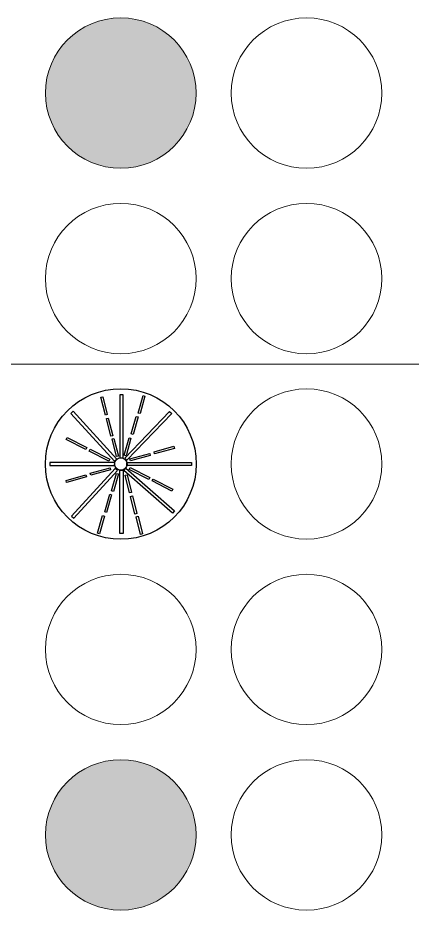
# Model space of a CAD drawing. Header units: millimetres. Extents: x 809 to 8159, y 33 to 4533.
# Drawn here: x 6433.3 to 6590.4, y 2104.9 to 2460.9 of the extents above; entities that cross this region are included whole.
import ezdxf

# ---------------------------------------------------------------- set-up
doc = ezdxf.new("R2010")
doc.units = ezdxf.units.MM
doc.layers.add('03 MENFEZ', color=3, linetype='Continuous')
for name, color, linetype, lineweight in [('AHŞAP KONFERANS SALONU TAVAN', 6, 'Continuous', 0), ('AYDINLATMA', 61, 'Continuous', 0), ('MERDIVEN', 4, 'Continuous', 0)]:
    doc.layers.add(name, color=color, linetype=linetype, lineweight=lineweight)

# ---------------------------------------------------------------- blocks, each defined once
blk = doc.blocks.new('RTHRTHRTRTHRHRTH')
at = {"layer": 'AHŞAP KONFERANS SALONU TAVAN'}
for centre in [(40955.25, -6176.73), (40881.25, -6250.73), (40955.25, -6250.73), (40955.25, -6324.73), (40881.25, -6398.73), (40955.25, -6398.73), (40955.25, -6472.73)]:
    blk.add_circle(centre, 30, dxfattribs=at)
blk = doc.blocks.new('errrgregyttyjtj')
at = {"layer": '03 MENFEZ'}
for points in [[(39600.88, -2783.67), (39602.29, -2783.67), (39602.29, -2758.47), (39600.88, -2758.47)], [(39610.2, -2758.8), (39610.95, -2759.01), (39608.99, -2766.02), (39608.24, -2765.81)], [(39593.42, -2759.53), (39594.17, -2759.34), (39595.94, -2766.41), (39595.19, -2766.59)], [(39599.68, -2784.14), (39582.3, -2765.11), (39581.41, -2765.92), (39598.79, -2784.96)], [(39602.88, -2783.76), (39620.75, -2765.19), (39621.62, -2766.03), (39603.75, -2784.6)], [(39595.57, -2767.98), (39596.31, -2767.79), (39598.08, -2774.86), (39597.33, -2775.04)], [(39607.46, -2767.12), (39608.21, -2767.33), (39606.25, -2774.34), (39605.5, -2774.13)], [(39587.33, -2780.37), (39579.5, -2776.31), (39579.92, -2775.52), (39587.74, -2779.57)], [(39597.83, -2776.09), (39598.58, -2775.9), (39600.34, -2782.96), (39599.59, -2783.15)], [(39604.62, -2775.65), (39605.36, -2775.86), (39603.4, -2782.87), (39602.66, -2782.66)], [(39596.52, -2785.02), (39588.7, -2780.97), (39589.11, -2780.17), (39596.93, -2784.23)], [(39614.55, -2781.25), (39622.44, -2779.07), (39622.66, -2779.88), (39614.77, -2782.05)], [(39604.93, -2784.1), (39612.82, -2781.93), (39613.04, -2782.73), (39605.15, -2784.91)], [(39598.88, -2785.57), (39573.1, -2785.57), (39573.1, -2786.78), (39598.88, -2786.78)], [(39603.75, -2785.57), (39629.52, -2785.57), (39629.52, -2786.78), (39603.75, -2786.78)], [(39612.46, -2792.31), (39604.64, -2788.26), (39605.05, -2787.47), (39612.87, -2791.52)], [(39579.52, -2792.67), (39587.41, -2790.5), (39587.64, -2791.3), (39579.74, -2793.48)], [(39599.05, -2787.86), (39581.71, -2806.93), (39582.6, -2807.74), (39599.94, -2788.67)], [(39589.14, -2789.82), (39597.03, -2787.64), (39597.25, -2788.45), (39589.36, -2790.62)], [(39599.63, -2789.88), (39600.37, -2790.09), (39598.41, -2797.1), (39597.66, -2796.89)], [(39600.88, -2788.6), (39602.29, -2788.6), (39602.29, -2813.8), (39600.88, -2813.8)], [(39603.37, -2787.77), (39622.69, -2804.84), (39621.89, -2805.74), (39602.57, -2788.68)], [(39603.05, -2790.61), (39603.8, -2790.42), (39605.56, -2797.49), (39604.82, -2797.67)], [(39621.65, -2796.97), (39613.83, -2792.91), (39614.24, -2792.12), (39622.06, -2796.17)], [(39596.89, -2798.2), (39597.63, -2798.41), (39595.67, -2805.42), (39594.92, -2805.21)], [(39605.19, -2799.06), (39605.94, -2798.87), (39607.71, -2805.94), (39606.96, -2806.12)], [(39594.04, -2806.73), (39594.78, -2806.94), (39592.82, -2813.95), (39592.08, -2813.74)], [(39607.46, -2807.17), (39608.21, -2806.98), (39609.97, -2814.04), (39609.22, -2814.23)]]:
    blk.add_lwpolyline(points, close=True, dxfattribs=at)
for radius in [30.05, 2.5]:
    blk.add_circle((39601.31, -2786.13), radius, dxfattribs=at)
blk = doc.blocks.new('AYDINLATMA ARMATÜR')
at = {"layer": 'AYDINLATMA'}
h = blk.add_hatch(color=256, dxfattribs=at)
h.dxf.hatch_style = 1
edge = h.paths.add_edge_path()
edge.add_arc((37838.26, -6234.41), 30, 0, 360)
blk.add_circle((37838.26, -6234.41), 30, dxfattribs=at)
blk = doc.blocks.new('ERGYTHTYJTTTYJTYJ')
at = {"layer": 'AYDINLATMA'}
for p in [(592, 74), (592, -222)]:
    blk.add_blockref('AYDINLATMA ARMATÜR', p, dxfattribs=at)

msp = doc.modelspace()

# ---------------------------------------------------------------- linework, layer by layer
at = {"layer": 'MERDIVEN'}
msp.add_line((5591.98, 2322.75), (6773.63, 2322.75), dxfattribs=at)

# ---------------------------------------------------------------- block references
at = {"layer": '03 MENFEZ'}
msp.add_blockref('errrgregyttyjtj', (-33127, 5068.99), dxfattribs=at)
at = {"layer": 'AHŞAP KONFERANS SALONU TAVAN'}
msp.add_blockref('RTHRTHRTRTHRHRTH', (-34406.95, 8607.59), dxfattribs=at)
at = {"layer": 'AYDINLATMA'}
msp.add_blockref('ERGYTHTYJTTTYJTYJ', (-31955.96, 8591.27), dxfattribs=at)

doc.saveas('drawing.dxf')
